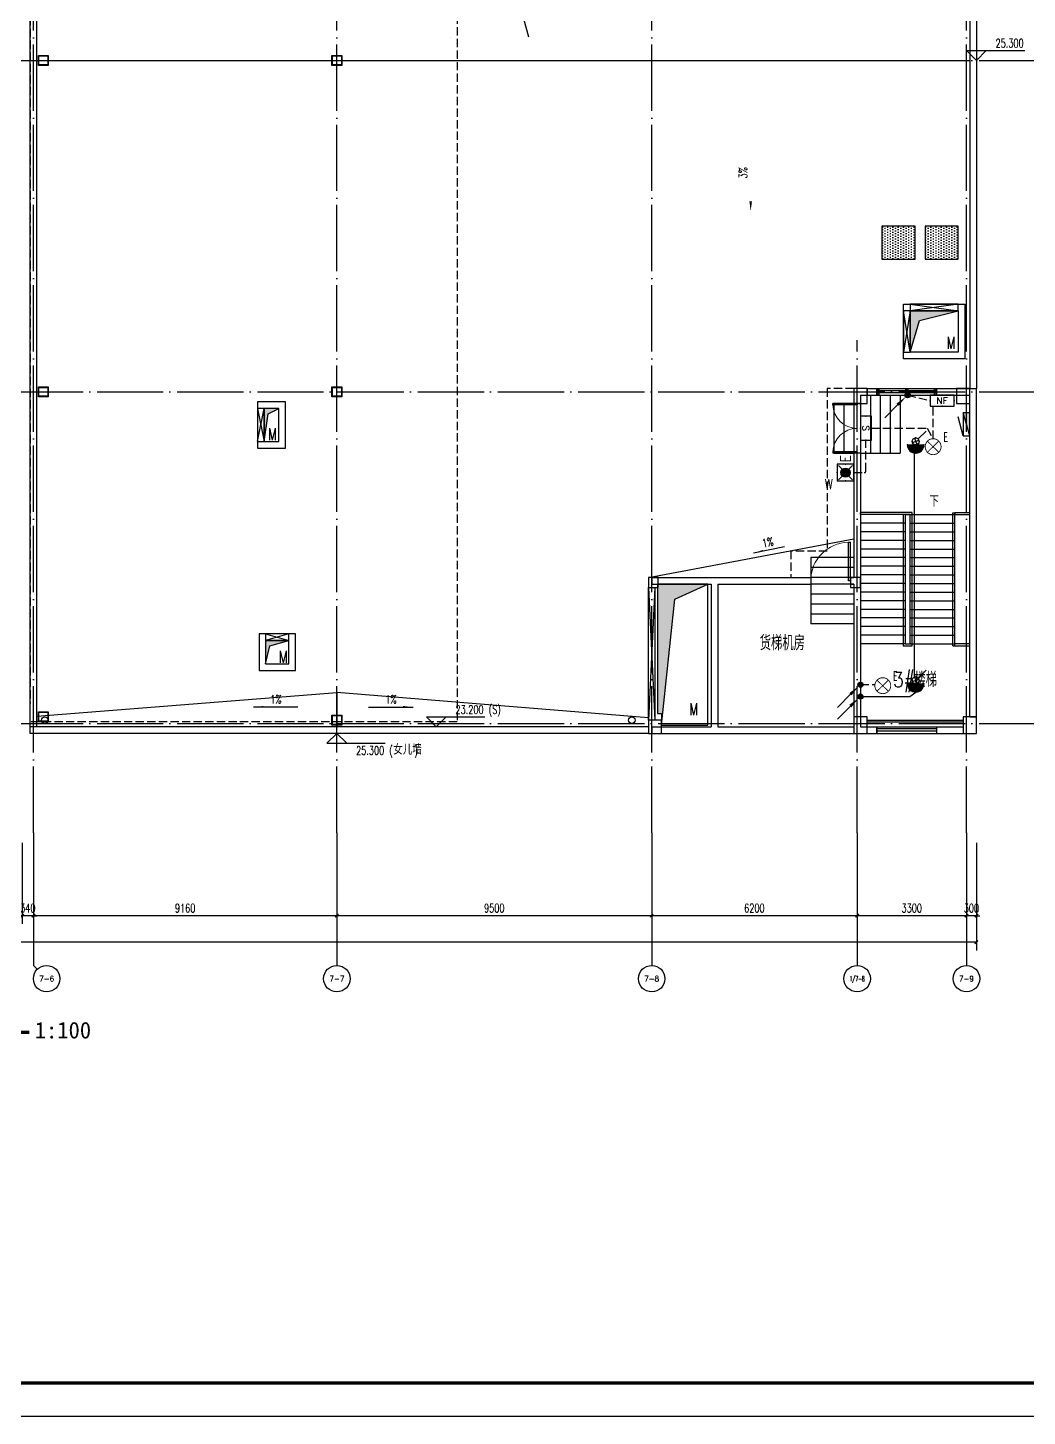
# Model space of a CAD drawing. Extents: x -621157 to 1764546, y -106808 to 741893.
# Drawn here: x 40051 to 70216, y 379101 to 420984 of the extents above; entities that cross this region are included whole.
import ezdxf
from ezdxf.enums import TextEntityAlignment as Align

# ---------------------------------------------------------------- set-up
doc = ezdxf.new("R2010")
doc.units = 0
doc.header["$LTSCALE"] = 1000
doc.header["$MEASUREMENT"] = 0
for name, pattern in [('DASH', [0.35, 0.25, -0.1]), ('XREF-A-101-平面图_t3$0$DASH', [0.35, 0.25, -0.1]), ('XREF-A-101-平面图_t3$0$DOTE', [2.42, 2, -0.2, 0.02, -0.2])]:
    doc.linetypes.add(name, pattern=pattern)
for name, color, linetype in [('-TEXT', 50, 'Continuous'), ('0-底图', 7, 'Continuous'), ('A-DIVISION', 3, 'Continuous'), ('AXIS_TEXT', 7, 'Continuous'), ('EQUIP-照明', 3, 'Continuous'), ('SIG_TEXT', 2, 'Continuous'), ('T-EQUP-JT', 7, 'Continuous'), ('TK-BLUE', 7, 'Continuous'), ('WIRE-应急', 4, 'DASH'), ('WIRE-照明', 4, 'Continuous'), ('XREF-A-101-平面图_t3$0$A-ABOVE', 8, 'XREF-A-101-平面图_t3$0$DASH'), ('XREF-A-101-平面图_t3$0$A-ANNO-CUTL', 8, 'Continuous'), ('XREF-A-101-平面图_t3$0$A-COLUMN', 8, 'Continuous'), ('XREF-A-101-平面图_t3$0$A-DIM_ELEV', 8, 'Continuous'), ('XREF-A-101-平面图_t3$0$A-DOTE', 8, 'Continuous'), ('XREF-A-101-平面图_t3$0$A-GROUND', 8, 'Continuous'), ('XREF-A-101-平面图_t3$0$A-LEAD-AROW', 8, 'Continuous'), ('XREF-A-101-平面图_t3$0$A-PUB_HATCH', 8, 'Continuous'), ('XREF-A-101-平面图_t3$0$A-RAIL', 8, 'Continuous'), ('XREF-A-101-平面图_t3$0$A-ROOF', 8, 'Continuous'), ('XREF-A-101-平面图_t3$0$A-roof-water', 8, 'Continuous'), ('XREF-A-101-平面图_t3$0$A-ROOM-CH', 8, 'Continuous'), ('XREF-A-101-平面图_t3$0$A-STAIR', 8, 'Continuous'), ('XREF-A-101-平面图_t3$0$A-WALL-FILL', 8, 'Continuous'), ('XREF-A-101-平面图_t3$0$A-WINDOW', 8, 'Continuous'), ('XREF-A-101-平面图_t3$0$AXIS', 8, 'Continuous'), ('XREF-A-101-平面图_t3$0$COLU_DIM', 8, 'Continuous'), ('XREF-A-101-平面图_t3$0$COLUMN', 8, 'Continuous'), ('XREF-A-101-平面图_t3$0$DIM_SYMB', 8, 'Continuous'), ('XREF-A-101-平面图_t3$0$EQUIP_消火栓', 8, 'Continuous'), ('XREF-A-101-平面图_t3$0$HANDRAIL', 8, 'Continuous'), ('XREF-A-101-平面图_t3$0$M-HOLE', 8, 'Continuous'), ('XREF-A-101-平面图_t3$0$P-投影', 8, 'Continuous'), ('XREF-A-101-平面图_t3$0$PUB_TEXT', 8, 'Continuous'), ('XREF-A-101-平面图_t3$0$SS-COLUMN', 8, 'Continuous'), ('XREF-A-101-平面图_t3$0$STAIR', 8, 'Continuous'), ('设备-照明', 3, 'Continuous')]:
    doc.layers.add(name, color=color, linetype=linetype)
doc.styles.add('_ROMANS', font='ROMANS.shx', dxfattribs={"width": 0.8, "bigfont": 'hzdxc.shx'})
doc.styles.add('_TEL_DIM', font='SIMPLEX', dxfattribs={"width": 0.8, "height": 3.5, "bigfont": 'HZTXT'})
doc.styles.add('COMPLEX', font='COMPLEX')
doc.styles.add('DIM_FONT', font='ROMANS', dxfattribs={"width": 0.8, "bigfont": 'HZDXC'})
doc.styles.add('HL-LD', font='simsun.ttc', dxfattribs={"height": 500})
doc.styles.add('ST64S', font='hl-ld.shx', dxfattribs={"bigfont": 'ST64S.shx'})
doc.styles.get("Standard").update_dxf_attribs({"font": 'romans.shx', "bigfont": 'HZDXC.SHX'})
doc.styles.add('STYLE1', font='simhei.ttf')
doc.styles.add('XREF-A-101-平面图_t3$0$-HZDXCROMANS', font='ROMANS.shx', dxfattribs={"bigfont": 'HZDXC.shx'})
doc.styles.add('XREF-A-101-平面图_t3$0$_TCH_DIM', font='SIMPLEX', dxfattribs={"bigfont": 'GBCBIG'})
doc.styles.add('XREF-A-101-平面图_t3$0$A-AXIS-LABEL', font='COMPLEX', dxfattribs={"bigfont": 'GBCBIG'})
doc.styles.add('XREF-A-101-平面图_t3$0$A-DIM_T3', font='SIMPLEX', dxfattribs={"width": 0.705882, "bigfont": 'GBCBIG'})
doc.styles.add('XREF-A-101-平面图_t3$0$A-STANDARD', font='SIMPLEX', dxfattribs={"bigfont": 'GBCBIG'})
doc.styles.add('XREF-A-101-平面图_t3$0$hzdxcROMANS', font='ROMANS', dxfattribs={"width": 0.8, "bigfont": 'HZDXC'})
doc.dimstyles.new('XREF-A-101-平面图_t3$0$A-DIM-100', dxfattribs={"dimscale": 100, "dimtxt": 2.55, "dimasz": 1, "dimexe": 2.5, "dimexo": 3, "dimgap": 1, "dimtad": 1, "dimdec": 0, "dimzin": 0, "dimdsep": 46, "dimtxsty": 'XREF-A-101-平面图_t3$0$A-DIM_T3', "dimblk": 'XREF-A-101-平面图_t3$0$_ArchTick', "dimcen": 0.09, "dimclrt": 7, "dimazin": 2, "dimtfac": 1, "dimtdec": 0, "dimtix": 1, "dimtmove": 2, "dimatfit": 3, "dimfxl": 0, "dimtolj": 1, "dimtzin": 0, "dimarcsym": 0})

# ---------------------------------------------------------------- blocks, each defined once
blk = doc.blocks.new('XREF-A-101-平面图_t3$0$柱网RF')
at = {"layer": 'XREF-A-101-平面图_t3$0$A-COLUMN'}
for points in [[(63100, -30350), (63500, -30350), (63500, -29900), (63100, -29900)], [(66200, -30350), (66600, -30350), (66600, -29900), (66200, -29900)], [(56900, -35900), (57200, -35900), (57200, -35600), (56900, -35600)], [(63000, -35900), (63300, -35900), (63300, -35600), (63000, -35600)], [(56900, -40300), (57300, -40300), (57300, -39900), (56900, -39900)], [(63100, -40300), (63500, -40300), (63500, -39800), (63100, -39800)], [(66400, -40300), (66800, -40300), (66800, -39800), (66400, -39800)]]:
    blk.add_lwpolyline(points, close=True, dxfattribs=at)
blk = doc.blocks.new('XREF-A-101-平面图_t3$0$G$C869EB286')
at = {"layer": 'XREF-A-101-平面图_t3$0$A-WINDOW'}
h = blk.add_hatch(dxfattribs=at)
h.set_pattern_fill('ANSI31', color=256, scale=25)
h.set_pattern_definition([(45, (-143.957, -89940), (-28.0633, 28.0633), [])])
h.paths.add_polyline_path([(0, 60), (200, 60), (200, 0), (0, 0)])
blk.add_lwpolyline([(0, 60), (200, 60), (200, 0), (0, 0)], close=True, dxfattribs=at)
blk = doc.blocks.new('XREF-A-101-平面图_t3$0$G$CBA72E143')
at = {"layer": 'XREF-A-101-平面图_t3$0$COLUMN'}
blk.add_line((-3200, 4100), (-3200, 4400), dxfattribs=at)
at = {"layer": 'XREF-A-101-平面图_t3$0$DIM_SYMB'}
blk.add_lwpolyline([(-1025, 6430, 0, 0, 0), (-1025, 1150, 0, 0, 0), (-2525, 1150, 0, 0, 0), (-2525, 5870, 80, 0, 0), (-2525, 6170, 0, 0, 0)], format="xyseb", dxfattribs=at)
at = {"layer": 'XREF-A-101-平面图_t3$0$HANDRAIL'}
for p, q in [((-410, 2336), (-410, 6349)), ((-410, 6349), (-350, 6349)), ((-350, 2336), (-350, 6349)), ((-410, 2336), (-350, 2336))]:
    blk.add_line(p, q, dxfattribs=at)
blk.add_lwpolyline([(-350, 6300), (100, 6300), (100, 6349), (-350, 6349)], close=True, dxfattribs=at)
blk.add_lwpolyline([(-350, 2336), (100, 2336), (100, 2400), (-350, 2400)], dxfattribs=at)
at = {"layer": 'XREF-A-101-平面图_t3$0$STAIR'}
for p, q in [((-1640, 6360), (-3200, 6360)), ((-3200, 6300), (-3200, 6360)), ((-3200, 6300), (-3200, 2400)), ((-1850, 6300), (-3200, 6300)), ((-1700, 6300), (-3200, 6300)), ((-1910, 6300), (-1910, 2340)), ((-1850, 6300), (-1910, 6300)), ((-1850, 6300), (-1700, 6300)), ((-1850, 6300), (-1850, 2400)), ((-1850, 6300), (-1850, 2400)), ((-1700, 2400), (-1700, 6300)), ((-1700, 6300), (-350, 6300)), ((-1700, 2400), (-1700, 6300)), ((-1640, 2340), (-1640, 6360)), ((-350, 2400), (-350, 6300)), ((-1850, 6040), (-3200, 6040)), ((-1700, 6040), (-350, 6040)), ((-1850, 5780), (-3200, 5780)), ((-1850, 5520), (-3200, 5520)), ((-1700, 5780), (-350, 5780)), ((-1700, 5520), (-350, 5520)), ((-1850, 5260), (-3200, 5260)), ((-1700, 5260), (-350, 5260)), ((-1850, 5000), (-3200, 5000)), ((-1850, 4740), (-3200, 4740)), ((-1700, 5000), (-350, 5000)), ((-1700, 4740), (-350, 4740)), ((-1850, 4480), (-3200, 4480)), ((-1850, 4220), (-3200, 4220)), ((-1700, 4480), (-350, 4480)), ((-1700, 4220), (-350, 4220)), ((-1850, 3960), (-3200, 3960)), ((-1700, 3960), (-350, 3960)), ((-1850, 3700), (-3200, 3700)), ((-1850, 3440), (-3200, 3440)), ((-1700, 3700), (-350, 3700)), ((-1700, 3440), (-350, 3440)), ((-1850, 3180), (-3200, 3180)), ((-1700, 3180), (-350, 3180)), ((-1850, 2920), (-3200, 2920)), ((-1850, 2660), (-3200, 2660)), ((-1700, 2920), (-350, 2920)), ((-1700, 2660), (-350, 2660)), ((-1850, 2400), (-3200, 2400)), ((-1910, 2340), (-1640, 2340)), ((-1850, 2400), (-1700, 2400)), ((-1700, 2400), (-350, 2400))]:
    blk.add_line(p, q, dxfattribs=at)
at = {"layer": 'XREF-A-101-平面图_t3$0$PUB_TEXT', "style": 'XREF-A-101-平面图_t3$0$_TCH_DIM'}
blk.add_text('下', height=338, dxfattribs=at).set_placement((-1120, 6535))
blk = doc.blocks.new('XREF-A-101-平面图_t3$0$ROOM')
at = {"layer": 'XREF-A-101-平面图_t3$0$A-ROOM-CH', "style": 'XREF-A-101-平面图_t3$0$-HZDXCROMANS', "width": 0.6}
for tag, p in [('中文房间名称', (0, -1000)), ('英文房间名称', (0, -1500))]:
    blk.add_attdef(tag, text='', height=300, dxfattribs=at).set_placement(p, align=Align.CENTER)
blk = doc.blocks.new('XREF-A-101-平面图_t3$0$$TWTSYS$00000508')
for p, q in [((-0.5, 0.5), (0.324, 1.224)), ((-0.5, 0.5), (-0.5, -0.5)), ((-0.5, -0.5), (0.5, 0.5)), ((0.5, 0.5), (-0.5, 0.5)), ((0.5, -0.5), (0.5, 0.5)), ((-0.5, -0.5), (0.5, -0.5))]:
    blk.add_line(p, q)
blk.add_solid([(0.5, -0.5), (0.5, 0.5), (-0.5, -0.5)])
blk = doc.blocks.new('XREF-A-101-平面图_t3$0$G$C156FCA62')
at = {"layer": 'XREF-A-101-平面图_t3$0$EQUIP_消火栓', "xscale": -700, "yscale": -200, "zscale": 700, "rotation": 269.9999999429632}
blk.add_blockref('XREF-A-101-平面图_t3$0$$TWTSYS$00000508', (66500, 409020), dxfattribs=at)
blk = doc.blocks.new('XREF-A-101-平面图_t3$0$G$CEB38B5CA(2)')
at = {"layer": 'XREF-A-101-平面图_t3$0$A-ABOVE'}
for p, q in [((12534, -76810), (12534, -39860)), ((25214, -56160), (25214, -56160)), ((25414, -76810), (12534, -76810))]:
    blk.add_line(p, q, dxfattribs=at)
blk.add_lwpolyline([(31189, -47010), (29414, -47010), (29414, -49210), (25414, -49210), (25414, -76810)], dxfattribs=at)
at = {"layer": 'XREF-A-101-平面图_t3$0$A-ANNO-CUTL'}
blk.add_lwpolyline([(27024, -54171), (27268, -55052), (27491, -55069), (27106, -55253), (27329, -55269), (27573, -56149)], dxfattribs=at)
blk = doc.blocks.new('XREF-A-101-平面图_t3$0$_ArchTick')
at = {"color": 0, "linetype": 'ByBlock', "const_width": 0.4}
blk.add_lwpolyline([(-0.5, -0.5), (0.5, 0.5)], dxfattribs=at)
blk = doc.blocks.new('*D25483')
at = {"layer": 'Defpoints', "color": 0}
for p in [(66500, -3300), (66800, -3300), (66500, -5800)]:
    blk.add_point(p, dxfattribs=at)
at = {"layer": 'XREF-A-101-平面图_t3$0$AXIS', "color": 0, "lineweight": -2}
for p, q in [((66500, -3600), (66500, -6050)), ((66800, -3600), (66800, -6050)), ((66500, -5800), (66400, -5800)), ((66800, -5800), (66500, -5800)), ((66800, -5800), (66900, -5800))]:
    blk.add_line(p, q, dxfattribs=at)
at = {"layer": 'XREF-A-101-平面图_t3$0$AXIS', "color": 0, "linetype": 'ByBlock', "lineweight": -2, "xscale": 100, "yscale": 100, "zscale": 100}
blk.add_blockref('XREF-A-101-平面图_t3$0$_ArchTick', (66500, -5800), dxfattribs=at)
at = {"layer": 'XREF-A-101-平面图_t3$0$AXIS', "color": 0, "linetype": 'ByBlock', "lineweight": -2, "xscale": 100, "yscale": 100, "zscale": 100, "rotation": 180}
blk.add_blockref('XREF-A-101-平面图_t3$0$_ArchTick', (66800, -5800), dxfattribs=at)
at = {"layer": 'XREF-A-101-平面图_t3$0$AXIS', "color": 7, "insert": (66650, -5573), "char_height": 255, "attachment_point": 5, "style": 'XREF-A-101-平面图_t3$0$A-DIM_T3'}
blk.add_mtext('\\A1;300', dxfattribs=at)
blk = doc.blocks.new('*D25484')
at = {"layer": 'Defpoints', "color": 0}
for p in [(63200, -3300), (66500, -3300), (63200, -5800)]:
    blk.add_point(p, dxfattribs=at)
at = {"layer": 'XREF-A-101-平面图_t3$0$AXIS', "color": 0, "lineweight": -2}
for p, q in [((63200, -3600), (63200, -6050)), ((66500, -3600), (66500, -6050)), ((66500, -5800), (63200, -5800))]:
    blk.add_line(p, q, dxfattribs=at)
at = {"layer": 'XREF-A-101-平面图_t3$0$AXIS', "color": 0, "linetype": 'ByBlock', "lineweight": -2, "xscale": 100, "yscale": 100, "zscale": 100, "rotation": 180}
blk.add_blockref('XREF-A-101-平面图_t3$0$_ArchTick', (63200, -5800), dxfattribs=at)
at = {"layer": 'XREF-A-101-平面图_t3$0$AXIS', "color": 0, "linetype": 'ByBlock', "lineweight": -2, "xscale": 100, "yscale": 100, "zscale": 100}
blk.add_blockref('XREF-A-101-平面图_t3$0$_ArchTick', (66500, -5800), dxfattribs=at)
at = {"layer": 'XREF-A-101-平面图_t3$0$AXIS', "color": 7, "insert": (64850, -5573), "char_height": 255, "attachment_point": 5, "style": 'XREF-A-101-平面图_t3$0$A-DIM_T3'}
blk.add_mtext('\\A1;3300', dxfattribs=at)
blk = doc.blocks.new('*D25485')
at = {"layer": 'Defpoints', "color": 0}
for p in [(57000, -3300), (63200, -3300), (57000, -5800)]:
    blk.add_point(p, dxfattribs=at)
at = {"layer": 'XREF-A-101-平面图_t3$0$AXIS', "color": 0, "lineweight": -2}
for p, q in [((57000, -3600), (57000, -6050)), ((63200, -3600), (63200, -6050)), ((63200, -5800), (57000, -5800))]:
    blk.add_line(p, q, dxfattribs=at)
at = {"layer": 'XREF-A-101-平面图_t3$0$AXIS', "color": 0, "linetype": 'ByBlock', "lineweight": -2, "xscale": 100, "yscale": 100, "zscale": 100, "rotation": 180}
blk.add_blockref('XREF-A-101-平面图_t3$0$_ArchTick', (57000, -5800), dxfattribs=at)
at = {"layer": 'XREF-A-101-平面图_t3$0$AXIS', "color": 0, "linetype": 'ByBlock', "lineweight": -2, "xscale": 100, "yscale": 100, "zscale": 100}
blk.add_blockref('XREF-A-101-平面图_t3$0$_ArchTick', (63200, -5800), dxfattribs=at)
at = {"layer": 'XREF-A-101-平面图_t3$0$AXIS', "color": 7, "insert": (60100, -5573), "char_height": 255, "attachment_point": 5, "style": 'XREF-A-101-平面图_t3$0$A-DIM_T3'}
blk.add_mtext('\\A1;6200', dxfattribs=at)
blk = doc.blocks.new('*D25486')
at = {"layer": 'Defpoints', "color": 0}
for p in [(47500, -3300), (57000, -3300), (47500, -5800)]:
    blk.add_point(p, dxfattribs=at)
at = {"layer": 'XREF-A-101-平面图_t3$0$AXIS', "color": 0, "lineweight": -2}
for p, q in [((47500, -3600), (47500, -6050)), ((57000, -3600), (57000, -6050)), ((57000, -5800), (47500, -5800))]:
    blk.add_line(p, q, dxfattribs=at)
at = {"layer": 'XREF-A-101-平面图_t3$0$AXIS', "color": 0, "linetype": 'ByBlock', "lineweight": -2, "xscale": 100, "yscale": 100, "zscale": 100, "rotation": 180}
blk.add_blockref('XREF-A-101-平面图_t3$0$_ArchTick', (47500, -5800), dxfattribs=at)
at = {"layer": 'XREF-A-101-平面图_t3$0$AXIS', "color": 0, "linetype": 'ByBlock', "lineweight": -2, "xscale": 100, "yscale": 100, "zscale": 100}
blk.add_blockref('XREF-A-101-平面图_t3$0$_ArchTick', (57000, -5800), dxfattribs=at)
at = {"layer": 'XREF-A-101-平面图_t3$0$AXIS', "color": 7, "insert": (52250, -5573), "char_height": 255, "attachment_point": 5, "style": 'XREF-A-101-平面图_t3$0$A-DIM_T3'}
blk.add_mtext('\\A1;9500', dxfattribs=at)
blk = doc.blocks.new('*D25487')
at = {"layer": 'Defpoints', "color": 0}
for p in [(38340, -3300), (47500, -3300), (38340, -5800)]:
    blk.add_point(p, dxfattribs=at)
at = {"layer": 'XREF-A-101-平面图_t3$0$AXIS', "color": 0, "lineweight": -2}
for p, q in [((38340, -3600), (38340, -6050)), ((47500, -3600), (47500, -6050)), ((47500, -5800), (38340, -5800))]:
    blk.add_line(p, q, dxfattribs=at)
at = {"layer": 'XREF-A-101-平面图_t3$0$AXIS', "color": 0, "linetype": 'ByBlock', "lineweight": -2, "xscale": 100, "yscale": 100, "zscale": 100, "rotation": 180}
blk.add_blockref('XREF-A-101-平面图_t3$0$_ArchTick', (38340, -5800), dxfattribs=at)
at = {"layer": 'XREF-A-101-平面图_t3$0$AXIS', "color": 0, "linetype": 'ByBlock', "lineweight": -2, "xscale": 100, "yscale": 100, "zscale": 100}
blk.add_blockref('XREF-A-101-平面图_t3$0$_ArchTick', (47500, -5800), dxfattribs=at)
at = {"layer": 'XREF-A-101-平面图_t3$0$AXIS', "color": 7, "insert": (42920, -5573), "char_height": 255, "attachment_point": 5, "style": 'XREF-A-101-平面图_t3$0$A-DIM_T3'}
blk.add_mtext('\\A1;9160', dxfattribs=at)
blk = doc.blocks.new('*D25488')
at = {"layer": 'Defpoints', "color": 0}
for p in [(38000, -3300), (38340, -3300), (38000, -5800)]:
    blk.add_point(p, dxfattribs=at)
at = {"layer": 'XREF-A-101-平面图_t3$0$AXIS', "color": 0, "lineweight": -2}
for p, q in [((38000, -3600), (38000, -6050)), ((38340, -3600), (38340, -6050)), ((38000, -5800), (37900, -5800)), ((38340, -5800), (38000, -5800)), ((38340, -5800), (38440, -5800))]:
    blk.add_line(p, q, dxfattribs=at)
at = {"layer": 'XREF-A-101-平面图_t3$0$AXIS', "color": 0, "linetype": 'ByBlock', "lineweight": -2, "xscale": 100, "yscale": 100, "zscale": 100}
blk.add_blockref('XREF-A-101-平面图_t3$0$_ArchTick', (38000, -5800), dxfattribs=at)
at = {"layer": 'XREF-A-101-平面图_t3$0$AXIS', "color": 0, "linetype": 'ByBlock', "lineweight": -2, "xscale": 100, "yscale": 100, "zscale": 100, "rotation": 180}
blk.add_blockref('XREF-A-101-平面图_t3$0$_ArchTick', (38340, -5800), dxfattribs=at)
at = {"layer": 'XREF-A-101-平面图_t3$0$AXIS', "color": 7, "insert": (38170, -5573), "char_height": 255, "attachment_point": 5, "style": 'XREF-A-101-平面图_t3$0$A-DIM_T3'}
blk.add_mtext('\\A1;340', dxfattribs=at)
blk = doc.blocks.new('_AXISO')
blk.add_circle((0, 0), 0.5)
at = {"layer": 'AXIS_TEXT', "style": 'COMPLEX'}
blk.add_attdef('A', text='', height=0.56, dxfattribs=at).set_placement((-0.25, -0.28), (0.25, -0.28), align=Align.FIT)
blk = doc.blocks.new('*D25504')
at = {"layer": 'Defpoints', "color": 0}
for p in [(-300, -3300), (66800, -3300), (-300, -6600)]:
    blk.add_point(p, dxfattribs=at)
at = {"layer": 'XREF-A-101-平面图_t3$0$AXIS', "color": 0, "lineweight": -2}
for p, q in [((-300, -3600), (-300, -6850)), ((66800, -3600), (66800, -6850)), ((66800, -6600), (-300, -6600))]:
    blk.add_line(p, q, dxfattribs=at)
at = {"layer": 'XREF-A-101-平面图_t3$0$AXIS', "color": 0, "linetype": 'ByBlock', "lineweight": -2, "xscale": 100, "yscale": 100, "zscale": 100, "rotation": 180}
blk.add_blockref('XREF-A-101-平面图_t3$0$_ArchTick', (-300, -6600), dxfattribs=at)
at = {"layer": 'XREF-A-101-平面图_t3$0$AXIS', "color": 0, "linetype": 'ByBlock', "lineweight": -2, "xscale": 100, "yscale": 100, "zscale": 100}
blk.add_blockref('XREF-A-101-平面图_t3$0$_ArchTick', (66800, -6600), dxfattribs=at)
at = {"layer": 'XREF-A-101-平面图_t3$0$AXIS', "color": 7, "insert": (33250, -6373), "char_height": 255, "attachment_point": 5, "style": 'XREF-A-101-平面图_t3$0$A-DIM_T3'}
blk.add_mtext('\\A1;67100', dxfattribs=at)
blk = doc.blocks.new('XREF-A-101-平面图_t3$0$G$C24DDAA76')
at = {"layer": 'XREF-A-101-平面图_t3$0$P-投影'}
for centre in [(38686, -39900), (56398, -39900)]:
    blk.add_circle(centre, 100, dxfattribs=at)
blk = doc.blocks.new('XREF-A-101-平面图_t3$0$G$C646F86AA')
at = {"layer": 'XREF-A-101-平面图_t3$0$EQUIP_消火栓', "xscale": -700, "yscale": -200, "zscale": 700, "rotation": 269.9999999429632}
blk.add_blockref('XREF-A-101-平面图_t3$0$$TWTSYS$00000508', (66500, 409020), dxfattribs=at)
blk = doc.blocks.new('XREF-A-101-平面图_t3$0$SS-Column')
at = {"layer": 'XREF-A-101-平面图_t3$0$SS-COLUMN', "color": 6, "linetype": 'Continuous', "ltscale": 100}
for points in [[(4911267, 762679), (4911567, 762679), (4911567, 762379), (4911267, 762379)], [(4911283, 762663), (4911551, 762663), (4911551, 762395), (4911283, 762395)], [(4920127, 762679), (4920427, 762679), (4920427, 762379), (4920127, 762379)], [(4920143, 762663), (4920411, 762663), (4920411, 762395), (4920143, 762395)], [(4911267, 752679), (4911567, 752679), (4911567, 752379), (4911267, 752379)], [(4911283, 752663), (4911551, 752663), (4911551, 752395), (4911283, 752395)], [(4920127, 752679), (4920427, 752679), (4920427, 752379), (4920127, 752379)], [(4920143, 752663), (4920411, 752663), (4920411, 752395), (4920143, 752395)], [(4911267, 742879), (4911567, 742879), (4911567, 742579), (4911267, 742579)], [(4911283, 742863), (4911551, 742863), (4911551, 742595), (4911283, 742595)], [(4920127, 742779), (4920427, 742779), (4920427, 742479), (4920127, 742479)], [(4920143, 742763), (4920411, 742763), (4920411, 742495), (4920143, 742495)]]:
    blk.add_lwpolyline(points, close=True, dxfattribs=at)
blk = doc.blocks.new('XREF-A-101-平面图_t3$0$G$C8D967849')
at = {"layer": 'XREF-A-101-平面图_t3$0$COLU_DIM', "linetype": 'Continuous', "ltscale": 100}
blk.add_blockref('XREF-A-101-平面图_t3$0$SS-Column', (-4872777, -742529), dxfattribs=at)
blk = doc.blocks.new('XREF-A-101-平面图_t3$0$DOOR2DLIB$SYSLIB$00000108')
at = {"color": 0}
for p, q in [((-0.5, 0), (-0.5, 0.4875)), ((-0.475, 0.4875), (-0.5, 0.4875)), ((-0.475, 0), (-0.475, 0.4875)), ((0.475, 0), (0.475, 0.4875)), ((0.475, 0.4875), (0.5, 0.4875)), ((0.5, 0), (0.5, 0.4875)), ((-0.5, 0), (-0.475, 0)), ((0.5, 0), (0.475, 0))]:
    blk.add_line(p, q, dxfattribs=at)
at = {"color": 0, "lineweight": 13}
for centre, start, end in [((-0.4875, 0), 0, 88.53072), ((0.4875, 0), 91.46928, 180)]:
    blk.add_arc(centre, 0.4875, start, end, dxfattribs=at)
blk = doc.blocks.new('XREF-A-101-平面图_t3$0$WINDOW2DLIB$SYSLIB$00000001')
at = {"color": 0}
for points in [[(-0.5, 0.5), (-0.5, -0.5)], [(-0.5, 0.5), (0.5, 0.5)], [(0.5, -0.5), (0.5, 0.5)], [(0.5, 0.167), (-0.5, 0.167)], [(0.5, -0.167), (-0.5, -0.167)], [(-0.5, -0.5), (0.5, -0.5)]]:
    blk.add_lwpolyline(points, dxfattribs=at)
blk = doc.blocks.new('XREF-A-101-平面图_t3$0$DOOR2DLIB$SYSLIB$00000107')
at = {"color": 0}
for p, q in [((0.45, 0.975), (0.5, 0.975)), ((0.45, 0), (0.45, 0.975)), ((0.5, 0), (0.5, 0.975)), ((0.5, 0), (0.45, 0))]:
    blk.add_line(p, q, dxfattribs=at)
at = {"color": 0, "lineweight": 13}
blk.add_arc((0.475, 0), 0.975, 91.4693, 180, dxfattribs=at)
blk = doc.blocks.new('TITLE')
at = {"layer": 'A-DIVISION', "const_width": 100}
blk.add_lwpolyline([(-5000, 0), (5000, 0)], dxfattribs=at)
at = {"layer": 'TK-BLUE'}
for tag, height, style, p in [('TITLE1', 700, 'ST64S', (117, 275)), ('TITLE2', 500, 'HL-LD', (80, -798))]:
    blk.add_attdef(tag, text='', height=height, dxfattribs=dict(at, style=style)).set_placement(p, align=Align.CENTER)
at = {"layer": 'TK-BLUE', "style": 'HL-LD'}
blk.add_attdef('SCALE', (5165, -185), '', height=500, dxfattribs=at)
blk = doc.blocks.new('A0-Verital')
blk.add_lwpolyline([(118900, 84100), (0, 84100), (0, 0), (118900, 0)], close=True)
at = {"const_width": 100}
blk.add_lwpolyline([(2500, 83100), (117900, 83100), (117900, 1000), (2500, 1000)], close=True, dxfattribs=at)
blk = doc.blocks.new('HC002633132082')
at = {"layer": 'EQUIP-照明', "color": 0, "linetype": 'Continuous', "const_width": 0.267}
blk.add_lwpolyline([(-2.37, 0, 1), (2.43, 0, 1)], format="xyb", close=True, dxfattribs=at)
for points in [[(-1.7, 1.67), (1.7, -1.67)], [(-1.7, -1.67), (-1.7, -1.67), (1.7, 1.67)]]:
    blk.add_lwpolyline(points, dxfattribs=at)
at = {"layer": 'EQUIP-照明', "color": 0}
blk.add_point((0, 0), dxfattribs=at)
at = {"color": 0, "width": 0.7}
blk.add_attdef('PSFHATT', (4.48, -2.4), '', height=0.025, dxfattribs=at)
at = {"layer": 'EQUIP-照明', "color": 0, "style": 'STYLE1', "width": 0.7}
blk.add_text('E', height=3, dxfattribs=at).set_placement((3.81, 1.42), align=Align.CENTER)
at = {"layer": 'EQUIP-照明', "color": 0, "style": '_TEL_DIM', "flags": 1}
blk.add_attdef('A', text='', height=0.0001, dxfattribs=at).set_placement((0.03, 0), align=Align.MIDDLE_CENTER)
blk = doc.blocks.new('HC002649110740')
at = {"layer": 'EQUIP-照明', "color": 0}
for p, q in [((3.6, 3.3), (-3.6, 3.3)), ((-3.6, 3.3), (-3.6, 0)), ((-3.6, 0), (3.6, 0)), ((3.6, 0), (3.6, 3.3))]:
    blk.add_line(p, q, dxfattribs=at)
for p in [(-3.6, 1.65), (0, 3.3), (0, 0), (3.6, 1.65)]:
    blk.add_point(p, dxfattribs=at)
at = {"color": 0, "width": 0.7}
blk.add_attdef('PSFHATT', (9.31, 0), '', height=0.025, dxfattribs=at)
at = {"layer": 'EQUIP-照明', "color": 0, "style": '_TEL_DIM'}
blk.add_attdef('$TEXT$', text='', height=2, dxfattribs=at).set_placement((0, 1.65), align=Align.MIDDLE_CENTER)
at = {"layer": 'EQUIP-照明', "color": 0, "style": '_TEL_DIM', "flags": 1}
blk.add_attdef('A', text='', height=0.0001, dxfattribs=at).set_placement((0, 0), align=Align.MIDDLE_CENTER)
blk = doc.blocks.new('$equip$00001167')
at = {"color": 0}
for p, q in [((-0.429, 0.429), (0.429, -0.429)), ((-0.429, -0.429), (0.429, 0.429))]:
    blk.add_line(p, q, dxfattribs=at)
blk.add_lwpolyline([(-0.5, 0.5), (-0.5, -0.5), (0.5, -0.5), (0.5, 0.5)], close=True, dxfattribs=at)
blk.add_circle((0, 0), 0.275, dxfattribs=at)
for p in [(-0.5, 0), (0, 0.5), (0.5, 0), (0, -0.5)]:
    blk.add_point(p, dxfattribs=at)
for points in [[(-0.238, 0.137), (0.238, 0.137), (-0.275, 0), (0.275, 0)], [(-0.238, -0.137), (0.238, -0.137), (-0.275, 0), (0.275, 0)], [(-0.137, 0.238), (0.137, 0.238), (-0.238, 0.137), (0.238, 0.137)], [(0, 0.275), (0, 0.275), (-0.137, 0.238), (0.137, 0.238)], [(-0.137, -0.238), (0.137, -0.238), (-0.238, -0.137), (0.238, -0.137)], [(0, -0.275), (0, -0.275), (-0.137, -0.238), (0.137, -0.238)]]:
    blk.add_solid(points, dxfattribs=at)
at = {"color": 0, "flags": 9}
blk.add_attdef('A', (0, 0), '', height=0.00002, dxfattribs=at)
blk = doc.blocks.new('HC002627130508')
at = {"layer": 'EQUIP-照明', "color": 0, "xscale": 5, "yscale": 5, "zscale": 5}
blk.add_blockref('$equip$00001167', (0, 2.5), dxfattribs=at)
at = {"layer": '-TEXT', "color": 0, "style": '_ROMANS', "width": 0.9}
blk.add_text('E', height=3, dxfattribs=at).set_placement((3.11, 0.99))
at = {"color": 0, "width": 0.7}
blk.add_attdef('PSFHATT', (5.31, 0), '', height=0.025, dxfattribs=at)
blk = doc.blocks.new('$equip$00001168')
blk.add_line((-0.5, 0), (0.5, 0))
blk.add_arc((0, 0), 0.5, 180, 0)
for p in [(-0.5, 0), (0, 0), (0.5, 0), (0, -0.5)]:
    blk.add_point(p)
for points in [[(0.433, -0.25), (-0.433, -0.25), (0.5, 0), (-0.5, 0)], [(0.25, -0.433), (-0.25, -0.433), (0.433, -0.25), (-0.433, -0.25)], [(0, -0.5), (0, -0.5), (0.25, -0.433), (-0.25, -0.433)]]:
    blk.add_solid(points)
at = {"flags": 9}
blk.add_attdef('A', (0, 0), '', height=0.00002, dxfattribs=at)
blk = doc.blocks.new('$equip$00001216')
for p, q in [((-0.194, 0.132), (0.194, 0.285)), ((-0.076, 0.402), (0.076, 0.014)), ((0.147, 0.356), (0.625, 0.833))]:
    blk.add_line(p, q)
blk.add_circle((0, 0.208), 0.208)
for p in [(-0.208, 0.208), (0, 0.417), (0, 0), (0.208, 0.208)]:
    blk.add_point(p)
at = {"flags": 9}
blk.add_attdef('A', (0, 0), '', height=0.00002, dxfattribs=at)
blk = doc.blocks.new('*X14706')
at = {"color": 0, "linetype": 'Continuous'}
for p, q in [((192.59, 446.72), (193.93, 448.06)), ((192.65, 447.21), (193.44, 448)), ((192.67, 446.38), (194.27, 447.98)), ((192.81, 446.1), (194.55, 447.84)), ((193.01, 445.87), (194.78, 447.64)), ((193.27, 445.7), (194.95, 447.39)), ((193.58, 445.59), (195.06, 447.07)), ((193.98, 445.57), (195.08, 446.67))]:
    blk.add_line(p, q, dxfattribs=at)
blk = doc.blocks.new('HC001446')
at = {"color": 4, "linetype": 'Continuous'}
blk.add_line((5.53, 5.47), (2.42, 2.3), dxfattribs=at)
blk.add_lwpolyline([(2.42, 2.3, 0.8, 0, 0), (0.47, 0.41, 0, 0, 0)], format="xyseb", dxfattribs=at)
blk.add_circle((0, 0), 0.625, dxfattribs=at)
at = {"color": 4, "linetype": 'Continuous', "xscale": 0.5, "yscale": 0.5, "zscale": 0.5}
blk.add_blockref('*X14706', (-96.92, -223.41), dxfattribs=at)
blk = doc.blocks.new('XREF-A-101-平面图_t3$0$轴网(3)')
at = {"layer": 'XREF-A-101-平面图_t3$0$A-DOTE', "linetype": 'XREF-A-101-平面图_t3$0$DOTE'}
for p, q in [((38340, -3300), (38340, 43300)), ((47500, -3300), (47500, 43300)), ((57000, -3300), (57000, 43300)), ((66500, -3300), (66500, 43300)), ((-3300, 20000), (69800, 20000)), ((63200, -3300), (63200, 11562.8)), ((-3300, 10000), (69800, 10000)), ((-3300, 0), (69800, 0))]:
    blk.add_line(p, q, dxfattribs=at)
at = {"layer": 'XREF-A-101-平面图_t3$0$AXIS'}
for p, q in [((38340, -3300), (38340, -7300)), ((47500, -3300), (47500, -7300)), ((57000, -3300), (57000, -7300)), ((63200, -3300), (63200, -7300)), ((66500, -3300), (66500, -7300)), ((38340, -7300), (38457.2, -7417.2))]:
    blk.add_line(p, q, dxfattribs=at)
ref = blk.add_blockref('_AXISO', (38740, -7700), dxfattribs=dict(at, xscale=800, yscale=800, zscale=800))
ref.add_attrib('A', '7-6', dxfattribs={"color": 7, "height": 168.54, "style": 'XREF-A-101-平面图_t3$0$A-AXIS-LABEL', "width": 0.933333}).set_placement((38515.3, -7784.3), (38964.7, -7784.3), align=Align.FIT)
ref = blk.add_blockref('_AXISO', (47500, -7700), dxfattribs=dict(at, xscale=800, yscale=800, zscale=800))
ref.add_attrib('A', '7-7', dxfattribs={"color": 7, "height": 168.54, "style": 'XREF-A-101-平面图_t3$0$A-AXIS-LABEL', "width": 0.933333}).set_placement((47275.3, -7784.3), (47724.7, -7784.3), align=Align.FIT)
ref = blk.add_blockref('_AXISO', (57000, -7700), dxfattribs=dict(at, xscale=800, yscale=800, zscale=800))
ref.add_attrib('A', '7-8', dxfattribs={"color": 7, "height": 168.54, "style": 'XREF-A-101-平面图_t3$0$A-AXIS-LABEL', "width": 0.933333}).set_placement((56775.3, -7784.3), (57224.7, -7784.3), align=Align.FIT)
ref = blk.add_blockref('_AXISO', (63200, -7700), dxfattribs=dict(at, xscale=800, yscale=800, zscale=800))
ref.add_attrib('A', '1/7-8', dxfattribs={"color": 7, "height": 156.17, "style": 'XREF-A-101-平面图_t3$0$A-AXIS-LABEL', "width": 0.629188}).set_placement((62973.1, -7778.1), (63426.9, -7778.1), align=Align.FIT)
ref = blk.add_blockref('_AXISO', (66500, -7700), dxfattribs=dict(at, xscale=800, yscale=800, zscale=800))
ref.add_attrib('A', '7-9', dxfattribs={"color": 7, "height": 168.54, "style": 'XREF-A-101-平面图_t3$0$A-AXIS-LABEL', "width": 0.933333}).set_placement((66275.3, -7784.3), (66724.7, -7784.3), align=Align.FIT)
for p1, p2, distance, picture, middle in [((66800, -3300), (-300, -3300), 3300, '*D25504', (33250, -6372.5)), ((38340, -3300), (38000, -3300), 2500, '*D25488', (38170, -5572.5)), ((47500, -3300), (38340, -3300), 2500, '*D25487', (42920, -5572.5)), ((57000, -3300), (47500, -3300), 2500, '*D25486', (52250, -5572.5)), ((63200, -3300), (57000, -3300), 2500, '*D25485', (60100, -5572.5)), ((66500, -3300), (63200, -3300), 2500, '*D25484', (64850, -5572.5)), ((66800, -3300), (66500, -3300), 2500, '*D25483', (66650, -5572.5))]:
    dim = blk.add_aligned_dim(p1=p1, p2=p2, distance=distance, dimstyle='XREF-A-101-平面图_t3$0$A-DIM-100', dxfattribs=at)
    dim.commit()
    dim.dimension.update_dxf_attribs({"geometry": picture, "text_midpoint": middle})
blk = doc.blocks.new('XREF-A-101-平面图_t3')
at = {"layer": 'XREF-A-101-平面图_t3$0$A-LEAD-AROW'}
blk.add_hatch(color=256, dxfattribs=at).paths.add_polyline_path([(260073, 405133), (260367, 405193), (260359, 405232)], flags=17)
at = {"layer": 'XREF-A-101-平面图_t3$0$A-LEAD-AROW', "transparency": 33554559}
for points in [[(244980, 400487), (245280, 400487), (245280, 400527)], [(249797, 400487), (249497, 400487), (249497, 400527)]]:
    blk.add_hatch(color=256, dxfattribs=at).paths.add_polyline_path(points, flags=17)
at = {"layer": 'XREF-A-101-平面图_t3$0$A-PUB_HATCH'}
h = blk.add_hatch(dxfattribs=at)
h.set_pattern_fill('DOTS', color=256, scale=50, angle=270)
h.set_pattern_definition([(270, (263250, 654805), (79.375, -39.6875), [0, -79.375])])
h.paths.add_polyline_path([(264950, 414000), (264950, 415000), (263950, 415000), (263950, 414000)])
h = blk.add_hatch(dxfattribs=at)
h.set_pattern_fill('DOTS', color=256, scale=50, angle=270)
h.set_pattern_definition([(270, (264550, 654805), (79.375, -39.6875), [0, -79.375])])
h.paths.add_polyline_path([(266250, 414000), (266250, 415000), (265250, 415000), (265250, 414000)])
h = blk.add_hatch(color=256, dxfattribs=at)
h.dxf.hatch_style = 1
h.paths.add_polyline_path([(264800, 411200), (265081, 412155), (266250, 412450), (264800, 412450)])
h = blk.add_hatch(color=256, dxfattribs=at)
h.dxf.hatch_style = 1
h.paths.add_polyline_path([(245750, 409500), (245300, 409500), (245300, 408500), (245422, 409338)])
h = blk.add_hatch(color=256, dxfattribs=at)
h.dxf.hatch_style = 1
h.paths.add_polyline_path([(258700, 404200), (257175, 404200), (257175, 400300), (257300, 400300), (257300, 399950), (257695, 403743)])
h = blk.add_hatch(color=256, dxfattribs=at)
h.dxf.hatch_style = 1
h.paths.add_polyline_path([(246050, 402500), (245350, 402500), (245350, 401800), (245472, 402338)])
at = {"layer": 'XREF-A-101-平面图_t3$0$A-ABOVE'}
blk.add_lwpolyline([(263100, 410100), (262300, 410100), (262300, 405200), (261200, 405200), (261200, 404400)], dxfattribs=at)
at = {"layer": 'XREF-A-101-平面图_t3$0$A-DIM_ELEV'}
for p, q in [((266800, 420000), (266500, 420300)), ((266500, 420300), (268260, 420300)), ((266800, 420000), (267100, 420300)), ((250500, 399900), (250200, 400200)), ((250200, 400200), (251960, 400200)), ((250500, 399900), (250800, 400200)), ((247500, 399700), (247200, 399400)), ((247500, 399700), (247800, 399400)), ((247200, 399400), (248960, 399400))]:
    blk.add_line(p, q, dxfattribs=at)
at = {"layer": 'XREF-A-101-平面图_t3$0$A-GROUND', "linetype": 'XREF-A-101-平面图_t3$0$DASH'}
blk.add_lwpolyline([(238240, 429000), (238240, 400600)], dxfattribs=at)
at = {"layer": 'XREF-A-101-平面图_t3$0$A-LEAD-AROW'}
blk.add_lwpolyline([(259988, 417785, 0, 0, 0), (259988, 415452, 0, 80, 0), (259988, 415752, 0, 0, 0)], format="xyseb", dxfattribs=at)
for points in [[(261010, 405323), (260073, 405133)], [(246323, 400487), (244980, 400487)], [(248455, 400487), (249797, 400487)]]:
    blk.add_lwpolyline(points, dxfattribs=at)
at = {"layer": 'XREF-A-101-平面图_t3$0$A-RAIL'}
for points in [[(263500, 400100), (266400, 400100)], [(263500, 400050), (266400, 400050)]]:
    blk.add_lwpolyline(points, dxfattribs=at)
at = {"layer": 'XREF-A-101-平面图_t3$0$A-ROOF'}
for p, q in [((238440, 399900), (238440, 429000)), ((256900, 399900), (238240, 399900))]:
    blk.add_line(p, q, dxfattribs=at)
for points in [[(238240, 440500), (241500, 440500), (241500, 439900), (245100, 439900), (245100, 440300), (266800, 440300), (266800, 410100)], [(238240, 440300), (241300, 440300), (241300, 439700), (245300, 439700), (245300, 440100), (266600, 440100), (266600, 410100)], [(256900, 399700), (238240, 399700), (238240, 429000)], [(238440, 420000), (266600, 420000)]]:
    blk.add_lwpolyline(points, dxfattribs=at)
at = {"layer": 'XREF-A-101-平面图_t3$0$A-roof-water'}
for points in [[(256900, 404400), (263100, 405572)], [(238440, 400214), (247500, 400931)], [(256900, 400166), (247500, 400931)], [(247500, 400931), (247500, 399900)]]:
    blk.add_lwpolyline(points, dxfattribs=at)
at = {"layer": 'XREF-A-101-平面图_t3$0$A-STAIR'}
for p, q in [((262500, 409650), (263100, 409650)), ((262500, 409650), (262500, 408150)), ((262800, 409650), (262800, 408150)), ((263100, 409650), (263100, 408150)), ((263300, 409900), (264500, 409900)), ((263300, 409900), (263300, 408150)), ((263600, 409900), (263600, 408150)), ((263900, 409900), (263900, 408150)), ((264200, 409900), (264200, 408150)), ((264500, 409900), (264500, 408150)), ((262500, 408150), (263100, 408150)), ((263300, 408150), (264500, 408150)), ((261800, 405000), (261800, 404400)), ((263100, 405000), (261800, 405000)), ((263100, 404700), (261800, 404700)), ((263100, 405000), (263100, 404400)), ((263100, 404400), (261800, 404400)), ((261800, 404200), (261800, 403000)), ((263100, 404200), (261800, 404200)), ((263100, 404200), (263100, 403000)), ((263100, 403900), (261800, 403900)), ((263100, 403600), (261800, 403600)), ((263100, 403300), (261800, 403300)), ((263100, 403000), (261800, 403000))]:
    blk.add_line(p, q, dxfattribs=at)
at = {"layer": 'XREF-A-101-平面图_t3$0$A-WALL-FILL', "color": 171}
for p, q in [((263500, 410100), (263800, 410100)), ((263500, 410100), (263500, 409900)), ((265600, 410100), (266800, 410100)), ((266800, 400200), (266800, 410100)), ((263300, 409650), (263100, 409650)), ((263500, 409900), (263800, 409900)), ((265600, 409900), (266600, 409900)), ((266600, 400200), (266600, 409900)), ((263100, 408150), (263100, 404400)), ((263300, 408150), (263300, 404300)), ((257000, 404400), (258900, 404400)), ((257000, 404400), (257000, 404200)), ((257000, 404200), (258800, 404200)), ((258800, 404200), (258800, 399900)), ((258900, 404400), (261800, 404400)), ((259000, 404200), (259000, 399900)), ((259000, 404200), (261800, 404200)), ((263000, 404400), (263100, 404400)), ((263000, 404200), (263100, 404200)), ((263100, 404200), (263100, 399900)), ((263300, 404300), (263300, 399900)), ((266600, 400200), (266800, 400200)), ((257000, 399900), (258800, 399900)), ((257000, 399900), (257000, 399700)), ((257000, 399700), (258900, 399700)), ((258900, 399700), (263200, 399700)), ((259000, 399900), (263100, 399900)), ((263200, 399700), (263800, 399700)), ((263300, 399900), (263800, 399900)), ((265600, 399900), (266400, 399900)), ((265600, 399700), (266400, 399700)), ((266400, 399900), (266400, 399700))]:
    blk.add_line(p, q, dxfattribs=at)
for points in [[(263800, 410100), (263800, 409900)], [(265600, 410100), (265600, 409900)], [(263300, 409650), (263100, 409650)], [(263300, 408150), (263100, 408150)], [(261800, 404400), (261800, 404200)], [(263000, 404400), (263000, 404200)], [(263800, 399900), (263800, 399700)], [(265600, 399900), (265600, 399700)]]:
    blk.add_lwpolyline(points, dxfattribs=at)
at = {"layer": 'XREF-A-101-平面图_t3$0$M-HOLE'}
for points in [[(264950, 414000), (264950, 415000), (263950, 415000), (263950, 414000)], [(266250, 414000), (266250, 415000), (265250, 415000), (265250, 414000)], [(264600, 411000), (264600, 412650), (266450, 412650), (266450, 411000)], [(266250, 412650), (264800, 412650), (264800, 412450), (266250, 412450)], [(264800, 411200), (264800, 412450), (264600, 412450), (264600, 411200)], [(264800, 411200), (264800, 412450), (266250, 412450), (266250, 411200)], [(245100, 408300), (245950, 408300), (245950, 409700), (245100, 409700)], [(245300, 408500), (245300, 409500), (245100, 409500), (245100, 408500)], [(245300, 408500), (245750, 408500), (245750, 409500), (245300, 409500)], [(257100, 400100), (256900, 400100), (256900, 404100), (257100, 404100)], [(245150, 401600), (246250, 401600), (246250, 402700), (245150, 402700)], [(245350, 402500), (246050, 402500), (246050, 402700), (245350, 402700)], [(245350, 401800), (246050, 401800), (246050, 402500), (245350, 402500)]]:
    blk.add_lwpolyline(points, close=True, dxfattribs=at)
for points in [[(266250, 412650), (264800, 412450)], [(264800, 412650), (266250, 412450)], [(264800, 411200), (264600, 412450)], [(264800, 412450), (264600, 411200)], [(264800, 411200), (265081, 412155), (266250, 412450), (264800, 412450), (264800, 411200)], [(245100, 408500), (245300, 409500)], [(245100, 409500), (245300, 408500)], [(245750, 409500), (245300, 409500), (245300, 408500), (245422, 409338), (245750, 409500)], [(258700, 399950), (258700, 404200), (257175, 404200), (257175, 400300), (257300, 400300), (257300, 400000), (257300, 399950), (258700, 399950)], [(258700, 404200), (257175, 404200), (257175, 400300), (257300, 400300), (257300, 399950), (257695, 403743), (258700, 404200)], [(257100, 404100), (256900, 400100)], [(256900, 404100), (257100, 400100)], [(245350, 402700), (246050, 402500)], [(246050, 402700), (245350, 402500)], [(246050, 402500), (245350, 402500), (245350, 401800), (245472, 402338), (246050, 402500)]]:
    blk.add_lwpolyline(points, dxfattribs=at)
for name, p in [('XREF-A-101-平面图_t3$0$G$C24DDAA76', (200000, 440000)), ('XREF-A-101-平面图_t3$0$G$C8D967849', (200000, 400000)), ('XREF-A-101-平面图_t3$0$G$CEB38B5CA(2)', (225711, 476860)), ('XREF-A-101-平面图_t3$0$G$C156FCA62', (200000, 0)), ('XREF-A-101-平面图_t3$0$G$C646F86AA', (200000, 0)), ('XREF-A-101-平面图_t3$0$G$C646F86AA', (200000, 0)), ('XREF-A-101-平面图_t3$0$G$CBA72E143', (266500, 400000))]:
    blk.add_blockref(name, p)
at = {"layer": 'XREF-A-101-平面图_t3$0$A-COLUMN'}
blk.add_blockref('XREF-A-101-平面图_t3$0$柱网RF', (200000, 440000), dxfattribs=at)
at = {"layer": 'XREF-A-101-平面图_t3$0$A-DOTE'}
blk.add_blockref('XREF-A-101-平面图_t3$0$轴网(3)', (200000, 400000), dxfattribs=at)
at = {"layer": 'XREF-A-101-平面图_t3$0$A-ROOM-CH'}
ref = blk.add_blockref('XREF-A-101-平面图_t3$0$ROOM', (260943, 403704), dxfattribs=dict(at, xscale=1.5, yscale=1.5, zscale=1.5))
ref.add_attrib('中文房间名称', '货梯机房', dxfattribs={"height": 450, "style": 'XREF-A-101-平面图_t3$0$-HZDXCROMANS', "width": 0.8}).set_placement((260943, 402204), align=Align.CENTER)
ref = blk.add_blockref('XREF-A-101-平面图_t3$0$ROOM', (264955, 402594), dxfattribs=dict(at, xscale=1.5, yscale=1.5, zscale=1.5))
ref.add_attrib('中文房间名称', '3#楼梯', dxfattribs={"height": 450, "style": 'XREF-A-101-平面图_t3$0$-HZDXCROMANS', "width": 0.8}).set_placement((264955, 401094), align=Align.CENTER)
at = {"layer": 'XREF-A-101-平面图_t3$0$A-WINDOW', "rotation": 270}
for p in [(263800, 410100), (264670, 410100), (265540, 410100)]:
    blk.add_blockref('XREF-A-101-平面图_t3$0$G$C869EB286', p, dxfattribs=at)
at = {"layer": 'XREF-A-101-平面图_t3$0$A-WINDOW'}
for name, p, xscale, yscale, zscale in [('XREF-A-101-平面图_t3$0$WINDOW2DLIB$SYSLIB$00000001', (264700, 410000), 1800.000000000116, -200, 1800.000000000116), ('XREF-A-101-平面图_t3$0$DOOR2DLIB$SYSLIB$00000107', (262400, 404300), 1200, 1200, 1200), ('XREF-A-101-平面图_t3$0$WINDOW2DLIB$SYSLIB$00000001', (264700, 399800), 1800.000000568572, -200, 1800.000000568572)]:
    blk.add_blockref(name, p, dxfattribs=dict(at, xscale=xscale, yscale=yscale, zscale=zscale))
at = {"layer": 'XREF-A-101-平面图_t3$0$A-WINDOW', "xscale": -1500, "yscale": -1500, "zscale": -1500, "rotation": 270.0000000000008}
blk.add_blockref('XREF-A-101-平面图_t3$0$DOOR2DLIB$SYSLIB$00000108', (263200, 408900), dxfattribs=at)
at = {"layer": 'XREF-A-101-平面图_t3$0$A-DIM_ELEV', "color": 7, "style": 'XREF-A-101-平面图_t3$0$A-STANDARD', "width": 0.705882}
for s, p in [('25.300', (267379, 420390)), ('23.200', (251079, 400290)), ('(S)', (252080, 400290)), ('25.300', (248079, 399055)), ('(', (249080, 399055)), (')', (249840, 399055))]:
    blk.add_text(s, height=255, dxfattribs=at).set_placement(p)
at = {"layer": 'XREF-A-101-平面图_t3$0$A-DIM_ELEV', "color": 7, "style": 'XREF-A-101-平面图_t3$0$A-STANDARD'}
blk.add_text('女儿墙', height=320, dxfattribs=at).set_placement((249200, 399055))
at = {"layer": 'XREF-A-101-平面图_t3$0$A-LEAD-AROW', "color": 7, "style": 'XREF-A-101-平面图_t3$0$A-STANDARD', "width": 0.705882}
for s, rotation, p in [('3%', 90, (259883, 416439)), ('1%', 11.4676, (260360, 405304))]:
    blk.add_text(s, height=255, rotation=rotation, dxfattribs=at).set_placement(p)
for p in [(245489, 400597), (248963, 400597)]:
    blk.add_text('1%', height=255, dxfattribs=at).set_placement(p)
at = {"layer": 'XREF-A-101-平面图_t3$0$M-HOLE', "style": 'XREF-A-101-平面图_t3$0$hzdxcROMANS', "width": 0.7}
for p in [(265901, 411303), (245421, 408546), (245748, 401831), (258134, 400250)]:
    blk.add_text('M', height=360, dxfattribs=at).set_placement(p)

msp = doc.modelspace()

# ---------------------------------------------------------------- block references
at = {"layer": '0-底图'}
msp.add_blockref('XREF-A-101-平面图_t3', (-198119, 0), dxfattribs=at)

# ---------------------------------------------------------------- next in the draw order: linework, layer by layer
at = {"layer": 'WIRE-应急'}
for points in [[(66606, 409900), (67288, 409735)], [(67376, 408587), (67376, 409570)], [(65511, 408903), (67197, 408903), (67376, 408587)], [(65181, 401173), (65624, 401173)]]:
    msp.add_lwpolyline(points, dxfattribs=at)
msp.add_lwpolyline([(64981, 407565), (65296, 407565, 0.414214), (65346, 407615), (65346, 408544)], format="xyb", dxfattribs=at)
at = {"layer": 'WIRE-照明'}
for points in [[(66811, 401395), (66811, 408192)], [(65181, 400811), (66675, 400811), (66849, 400944)]]:
    msp.add_lwpolyline(points, dxfattribs=at)

# ---------------------------------------------------------------- next in the draw order: block references
msp.add_blockref('A0-Verital', (-25230, 379101))
at = {"layer": 'A-DIVISION'}
ref = msp.add_blockref('TITLE', (35097, 390682, 10000), dxfattribs=at)
ref.add_attrib('TITLE1', '屋顶应急照明平面图', dxfattribs={"layer": '0', "height": 500, "style": 'ST64S'}).set_placement((35104, 390957, 10000), align=Align.CENTER)
ref.add_attrib('TITLE2', 'ROOF EMG.LIGHTING PLAN', dxfattribs={"layer": '0', "height": 500, "style": 'HL-LD'}).set_placement((35223, 389884, 10000), align=Align.CENTER)
ref.add_attrib('SCALE', '1:100', (40262, 390497, 10000), dxfattribs={"layer": '0', "height": 500, "style": 'HL-LD'})
at = {"layer": 'EQUIP-照明', "zscale": 500}
for name, p, xscale, yscale in [('$equip$00001216', (66849, 408403), 499.9999999708962, 499.9999998835847), ('$equip$00001168', (66849, 408403), 500, 500), ('$equip$00001216', (66849, 401194), 499.9999999708962, 499.9999998835847), ('$equip$00001168', (66849, 401194), 500, 500)]:
    msp.add_blockref(name, p, dxfattribs=dict(at, xscale=xscale, yscale=yscale))
at = {"layer": 'T-EQUP-JT', "color": 7, "linetype": 'Continuous', "ltscale": 5, "xscale": 124.9999999734573, "yscale": 124.9999999734573, "zscale": 124.9999999734573, "rotation": 180}
for p in [(66606, 409900), (65181, 401166), (65181, 400811)]:
    msp.add_blockref('HC001446', p, dxfattribs=at)
at = {"layer": '设备-照明'}
ref = msp.add_blockref('HC002649110740', (67648, 409570), dxfattribs=dict(at, xscale=100, yscale=100, zscale=100))
ref.add_attrib('$TEXT$', 'NF', dxfattribs={"layer": '0', "color": 0, "height": 200, "style": '_TEL_DIM'}).set_placement((67648, 409735), align=Align.MIDDLE_CENTER)
ref = msp.add_blockref('HC002649110740', (65181, 408904), dxfattribs=dict(at, xscale=100, yscale=100, zscale=100, rotation=270))
ref.add_attrib('$TEXT$', 'S', dxfattribs={"layer": '0', "color": 0, "height": 200, "rotation": 270, "style": '_TEL_DIM'}).set_placement((65346, 408904), align=Align.MIDDLE_CENTER)
at = {"layer": '设备-照明', "xscale": 100, "yscale": 100, "zscale": 100}
for p in [(67373, 408347), (65853, 401138)]:
    msp.add_blockref('HC002633132082', p, dxfattribs=at)
at = {"layer": '设备-照明', "xscale": 100, "yscale": 100, "zscale": 100, "rotation": 90}
msp.add_blockref('HC002627130508', (64981, 407565), dxfattribs=at)

# ---------------------------------------------------------------- next in the draw order: texts
at = {"layer": 'SIG_TEXT', "style": 'DIM_FONT', "width": 0.8}
msp.add_text('W', height=300, dxfattribs=at).set_placement((64107, 407070, -672))

doc.saveas('drawing.dxf')
